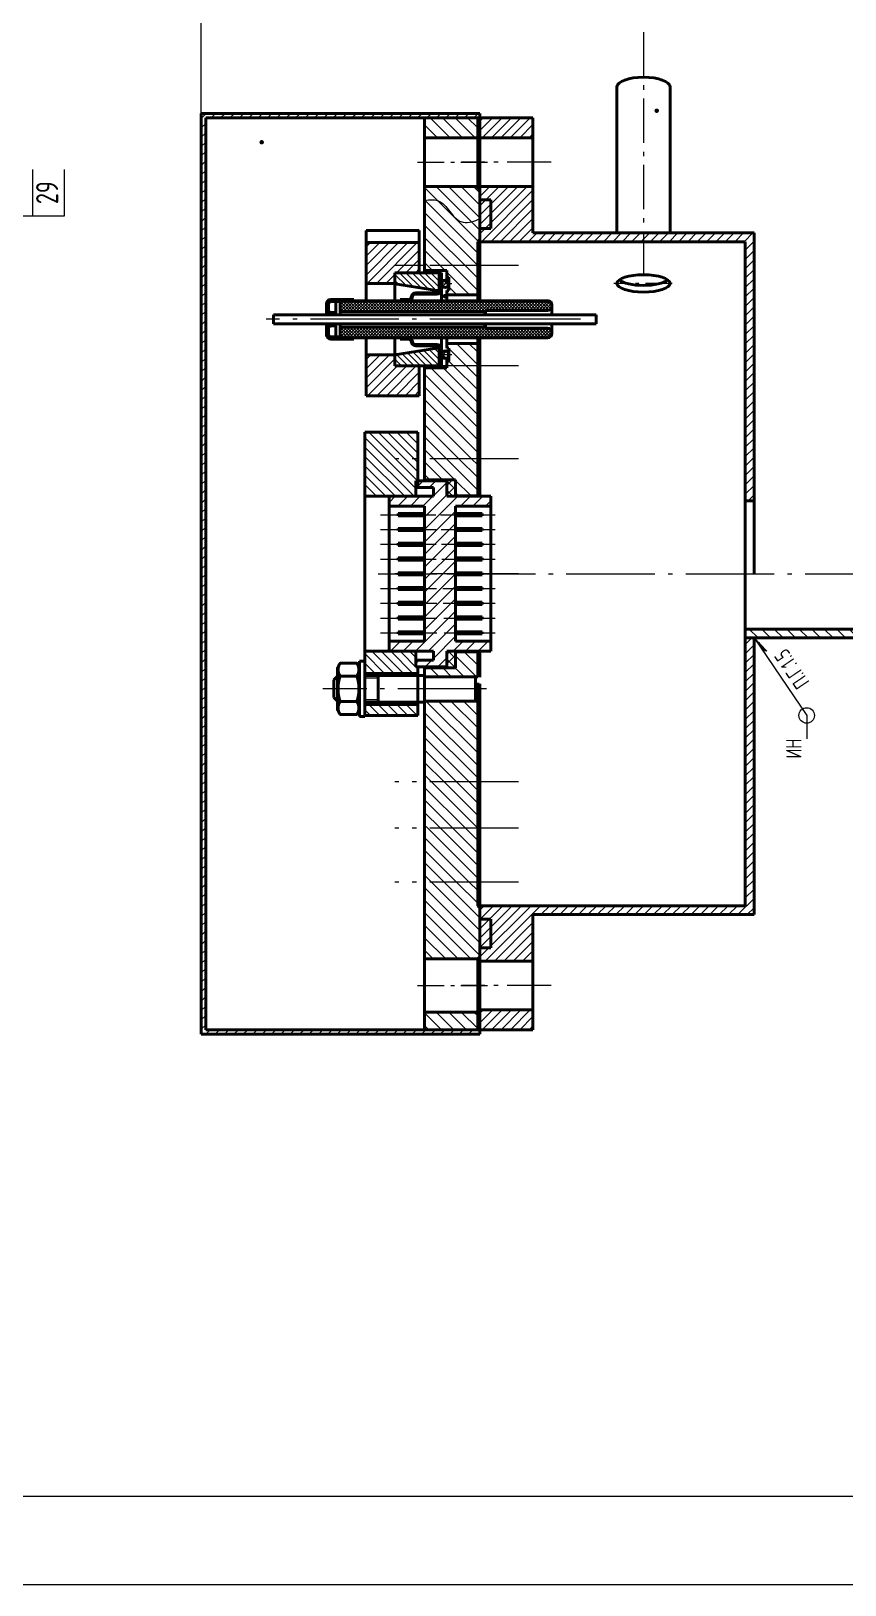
# Model space of a CAD drawing. Extents: x -414 to 4851, y -2165 to 1761.
# Drawn here: x 3003.7 to 3187.7, y -882.6 to -531.6 of the extents above; entities that cross this region are included whole.
import ezdxf
from ezdxf.enums import TextEntityAlignment as Align

# ---------------------------------------------------------------- set-up
doc = ezdxf.new("R2010")
doc.units = 0
for name, pattern in [('S-P10', [15, 10, -2, 1, -2]), ('S-P20', [27, 20, -3, 1, -3]), ('S-P6', [9.8, 6, -1.5, 0.8, -1.5])]:
    doc.linetypes.add(name, pattern=pattern)
for name, color, linetype, lineweight in [('1', 9, 'CONTINUOUS', 20), ('2', 2, 'CONTINUOUS', 50), ('DIM', 4, 'CONTINUOUS', 20), ('HATCH', 5, 'CONTINUOUS', 20), ('TR', 3, 'CONTINUOUS', 20)]:
    doc.layers.add(name, color=color, linetype=linetype, lineweight=lineweight)
doc.styles.add('SIMPLEX', font='simplex.shx', dxfattribs={"width": 0.7})
pattern_1 = [(225, (4048.055335191043, 753.6918475420533), (1.060660171779821, -1.060660171779821), [])]
pattern_2 = [(135, (4733.750936574022, -4388.470887653284), (-1.414213562373095, -1.414213562373095), [])]
pattern_3 = [(225, (3550.351233380264, -2484.729370508801), (0.3535533905932737, -0.3535533905932738), [])]
pattern_4 = [(225, (3549.927338548922, -2462.783750650397), (0.3535533905932737, -0.3535533905932738), [])]

# ---------------------------------------------------------------- blocks, each defined once
blk = doc.blocks.new('SVLEADR')
at = {"layer": 'DIM'}
for p, q in [((-1.170621796612664, -0.199758743653291), (-1, 0)), ((0, 0), (-1.170621796612664, -0.199758743653291)), ((-0.3755462257252447, -0.07510924514504325), (-1.064076371744335, -0.0750186422345962))]:
    blk.add_line(p, q, dxfattribs=at)

msp = doc.modelspace()

# ---------------------------------------------------------------- hatches: boundary and pattern name
at = {"layer": 'HATCH'}
h = msp.add_hatch(dxfattribs=at)
h.set_pattern_fill('U', color=256, scale=1.5, angle=225, style=0, pattern_type=0)
h.set_pattern_definition(pattern_1)
h.paths.add_polyline_path([(3042.174996440314, -758.164964671018), (3105.174996440313, -758.164964671018), (3105.174996440313, -757.164964671018), (3043.174996440313, -757.164964671018), (3043.174996440313, -551.164964671018), (3105.174996440314, -551.164964671018), (3105.174996440314, -550.164964671018), (3042.174996440314, -550.164964671018)])
h = msp.add_hatch(dxfattribs=at)
h.set_pattern_fill('U', color=256, scale=2, angle=135, style=0, pattern_type=0)
h.set_pattern_definition([(135, (0, 0), (-1.414213562373095, -1.414213562373095), [])])
h.paths.add_polyline_path([(3104.674996440313, -551.1649646710171), (3092.674996440313, -551.1649646710171), (3092.674996440313, -555.664964671018), (3104.674996440313, -555.664964671018)])
edge = h.paths.add_edge_path()
edge.add_line((3105.174996440313, -567.664964671019), (3104.674996440313, -567.164964671019))
edge.add_line((3104.674996440313, -567.164964671019), (3104.674996440313, -566.664964671018))
edge.add_line((3104.674996440313, -566.664964671018), (3092.674996440313, -566.664964671018))
edge.add_line((3092.674996440313, -566.664964671018), (3092.674996440313, -569.8573931311416))
edge.add_spline(control_points=[(3092.674996440313, -569.8573931311416), (3093.849929686423, -569.5385596128157), (3097.861123546375, -569.64278253108), (3099.371109268898, -575.8697708441334), (3104.032713610377, -574.5062407480954), (3105.174996440313, -573.960587689957)], knot_values=[2.760133413786952, 2.760133413786952, 2.760133413786952, 2.760133413786952, 6.068412379822083, 13.1523092499293, 16.44839237823974, 16.44839237823974, 16.44839237823974, 16.44839237823974], degree=3, periodic=0)
edge.add_line((3105.174996440313, -573.9605876899568), (3105.174996440313, -567.664964671019))
edge = h.paths.add_edge_path()
edge.add_line((3105.174996440313, -578.6649646710189), (3105.174996440313, -573.9605876899566))
edge.add_spline(control_points=[(3105.174996440313, -573.960587689957), (3104.032713610377, -574.5062407480954), (3099.371109268898, -575.8697708441334), (3097.861123546375, -569.64278253108), (3093.849929686423, -569.5385596128157), (3092.674996440313, -569.8573931311416)], knot_values=[2.760133413786953, 2.760133413786953, 2.760133413786953, 2.760133413786953, 6.05621654209739, 13.14011341220461, 16.44839237823974, 16.44839237823974, 16.44839237823974, 16.44839237823974], degree=3, periodic=0)
edge.add_line((3092.674996440313, -569.8573931311416), (3092.674996440313, -585.6649646710171))
edge.add_line((3092.674996440313, -585.6649646710171), (3097.674996440313, -585.664964671018))
edge.add_line((3097.674996440313, -585.664964671018), (3097.674996440313, -587.164964671018))
edge.add_line((3097.674996440313, -587.164964671018), (3098.174996440313, -587.164964671018))
edge.add_line((3098.174996440313, -587.164964671018), (3098.174996440313, -590.1649646710189))
edge.add_line((3098.174996440313, -590.1649646710189), (3097.674996440313, -590.164964671018))
edge.add_line((3097.674996440313, -590.164964671018), (3097.674996440313, -591.1649646710171))
edge.add_line((3097.674996440313, -591.1649646710171), (3104.674996440313, -591.164964671018))
edge.add_line((3104.674996440313, -591.164964671018), (3104.674996440313, -579.1649646710189))
edge.add_line((3104.674996440313, -579.1649646710189), (3105.174996440313, -578.6649646710189))
h = msp.add_hatch(dxfattribs=at)
h.set_pattern_fill('U', color=256, scale=1.5, angle=225, style=0, pattern_type=0)
h.set_pattern_definition(pattern_1)
h.paths.add_polyline_path([(3105.174996440314, -555.664964671018), (3117.174996440314, -555.664964671018), (3117.174996440314, -551.164964671018), (3105.174996440314, -551.164964671018)])
h = msp.add_hatch(dxfattribs=at)
h.set_pattern_fill('U', color=256, scale=1.5, angle=225, style=0, pattern_type=0)
h.set_pattern_definition(pattern_1)
h.paths.add_polyline_path([(3105.174996440314, -579.164964671018), (3142.174996440314, -579.164964671018), (3142.174996440314, -577.164964671018), (3117.174996440314, -577.164964671018), (3117.174996440314, -566.664964671018), (3105.174996440314, -566.664964671018)])
h = msp.add_hatch(dxfattribs=at)
h.set_pattern_fill('U', color=256, scale=1.5, angle=225, style=0, pattern_type=0)
h.set_pattern_definition(pattern_1)
h.paths.add_polyline_path([(3165.174996440313, -637.6649646710184), (3167.174996440313, -637.6649646710184), (3167.174996440313, -577.1649646710184), (3142.174996440314, -577.164964671018), (3142.174996440314, -579.164964671018), (3165.174996440313, -579.164964671018)])
h = msp.add_hatch(dxfattribs=at)
h.set_pattern_fill('U', color=256, scale=1.5, angle=225, style=0, pattern_type=0)
h.set_pattern_definition([(225, (4733.750936574022, -5228.470887653284), (1.060660171779821, -1.060660171779821), [])])
h.paths.add_polyline_path([(3085.974996440314, -607.1649646710179), (3085.974996440314, -604.7292133727301), (3079.474996440314, -604.7292133727301), (3079.474996440314, -613.9399646710185), (3091.474996440314, -613.9399646710176), (3091.474996440314, -607.164964671018)])
h.paths.add_polyline_path([(3079.474996440314, -588.6007159693058), (3085.974996440314, -588.6007159693058), (3085.974996440314, -586.164964671018), (3091.474996440314, -586.164964671018), (3091.474996440314, -579.3599646710186), (3079.474996440314, -579.3599646710186)])
h = msp.add_hatch(dxfattribs=at)
h.set_pattern_fill('U', color=256, scale=0.5, angle=225, style=0, pattern_type=0)
h.set_pattern_definition(pattern_3)
h.paths.add_polyline_path([(3087.174996440313, -592.164964671018), (3087.174996440313, -592.4649646710182), (3088.974996440314, -592.4649646710182, 0.4142135623730933), (3089.974996440314, -591.4649646710182, -0.4142135623730765), (3090.474996440314, -590.9649646710182), (3095.474996440313, -590.9649646710182, 0.4142135623731616), (3096.474996440314, -589.9649646710182), (3096.474996440314, -586.164964671018), (3095.974996440314, -586.164964671018), (3095.974996440314, -590.164964671018, -0.4142135623730951), (3095.474996440314, -590.664964671018), (3090.674996440313, -590.664964671018, 0.4142135623730285), (3089.674996440313, -591.664964671018, -0.4142135623728953), (3089.174996440313, -592.164964671018)])
h = msp.add_hatch(dxfattribs=at)
h.set_pattern_fill('U', color=256, angle=135, style=0, double=1, pattern_type=0)
h.set_pattern_definition([(135, (4733.750936574022, -5228.470887653284), (-0.7071067811865476, -0.7071067811865475), []), (225, (4733.750936574022, -5228.470887653284), (0.7071067811865475, -0.7071067811865476), [])])
h.paths.add_polyline_path([(3096.474996440313, -604.6649646710177, 1), (3098.174996440313, -604.6649646710177, 1)])
h.paths.add_polyline_path([(3096.474996440313, -588.6649646710177, 1), (3098.174996440313, -588.6649646710177, 1)])
h = msp.add_hatch(dxfattribs=at)
h.set_pattern_fill('U', color=256, scale=0.5, angle=225, style=0, pattern_type=0)
h.set_pattern_definition(pattern_3)
h.paths.add_polyline_path([(3070.974996440313, -593.164964671018, -0.4142135623731116), (3071.474996440313, -592.664964671018), (3073.614996440313, -592.664964671018), (3073.614996440313, -592.4649646710182), (3076.674996440313, -592.4649646710182), (3076.674996440313, -592.164964671018), (3071.474996440314, -592.164964671018, 0.4142135623730951), (3070.474996440314, -593.164964671018), (3070.474996440314, -594.664964671018, 0.4142135623730951), (3071.474996440314, -595.664964671018), (3072.574996440313, -595.664964671018), (3072.574996440313, -595.164964671018), (3071.474996440314, -595.164964671018, -0.4142135623730818), (3070.974996440314, -594.664964671018)])
h = msp.add_hatch(dxfattribs=at)
h.set_pattern_fill('U', color=256, scale=0.5, angle=135, style=0, double=1, pattern_type=0)
h.set_pattern_definition([(225, (3549.927338548922, 1269.453821308361), (-0.3535533905932738, 0.3535533905932737), []), (135, (3549.927338548922, 1269.453821308361), (0.3535533905932737, 0.3535533905932738), [])])
h.paths.add_polyline_path([(3073.614996440313, -594.914964671018), (3073.614996440313, -592.4649646710182), (3120.474996440314, -592.4649646710182, -0.4142135623730951), (3121.474996440314, -593.4649646710182), (3121.474996440314, -593.664964671018, -0.4142135623730951), (3120.474996440314, -594.664964671018), (3106.474996440314, -594.664964671018), (3106.330658873016, -594.914964671018)])
h = msp.add_hatch(dxfattribs=at)
h.set_pattern_fill('U', color=256, scale=0.5, angle=225, style=0, pattern_type=0)
h.set_pattern_definition(pattern_4)
h.paths.add_polyline_path([(3070.974996440314, -598.664964671018, -0.4142135623728154), (3071.474996440314, -598.164964671018), (3072.574996440313, -598.164964671018), (3072.574996440313, -597.664964671018), (3071.474996440314, -597.664964671018, 0.4142135623730951), (3070.474996440314, -598.664964671018), (3070.474996440314, -600.164964671018, 0.4142135623730951), (3071.474996440314, -601.164964671018), (3076.674996440313, -601.164964671018), (3076.674996440313, -600.8649646710178), (3073.614996440313, -600.8649646710178), (3073.614996440313, -600.664964671018), (3071.474996440313, -600.664964671018, -0.4142135623731117), (3070.974996440313, -600.164964671018)])
h = msp.add_hatch(dxfattribs=at)
h.set_pattern_fill('U', color=256, scale=0.5, angle=135, style=0, double=1, pattern_type=0)
h.set_pattern_definition([(135, (3549.927338548922, -2462.783750650397), (-0.3535533905932738, -0.3535533905932737), []), (225, (3549.927338548922, -2462.783750650397), (0.3535533905932737, -0.3535533905932738), [])])
h.paths.add_polyline_path([(3073.614996440313, -598.414964671018), (3073.614996440313, -600.8649646710178), (3120.474996440314, -600.8649646710178, 0.4142135623730951), (3121.474996440314, -599.8649646710178), (3121.474996440314, -599.664964671018, 0.4142135623730951), (3120.474996440314, -598.664964671018), (3106.474996440314, -598.664964671018), (3106.330658873016, -598.414964671018)])
h = msp.add_hatch(dxfattribs=at)
h.set_pattern_fill('U', color=256, scale=0.5, angle=225, style=0, pattern_type=0)
h.set_pattern_definition(pattern_4)
h.paths.add_polyline_path([(3087.174996440313, -600.8649646710178), (3087.174996440313, -601.164964671018), (3089.174996440313, -601.164964671018, -0.414213562372862), (3089.674996440313, -601.664964671018, 0.4142135623730285), (3090.674996440313, -602.664964671018), (3095.474996440314, -602.664964671018, -0.4142135623730951), (3095.974996440314, -603.164964671018), (3095.974996440314, -607.164964671018), (3096.474996440314, -607.164964671018), (3096.474996440314, -603.3649646710178, 0.4142135623730951), (3095.474996440314, -602.3649646710178), (3090.474996440314, -602.3649646710178, -0.4142135623729101), (3089.974996440314, -601.8649646710178, 0.4142135623731598), (3088.974996440314, -600.8649646710178)])
h = msp.add_hatch(dxfattribs=at)
h.set_pattern_fill('U', color=256, scale=2, angle=135, style=0, pattern_type=0)
h.set_pattern_definition(pattern_2)
h.paths.add_polyline_path([(3097.674996440313, -602.1649646710171), (3097.674996440313, -603.164964671018), (3098.174996440313, -603.164964671018), (3098.174996440313, -606.1649646710189), (3097.674996440313, -606.164964671018), (3097.674996440313, -607.155964671017), (3104.674996440313, -607.155964671017), (3104.674996440313, -602.164964671018)])
h = msp.add_hatch(dxfattribs=at)
h.set_pattern_fill('U', color=256, scale=2, angle=135, style=0, pattern_type=0)
h.set_pattern_definition(pattern_2)
h.paths.add_polyline_path([(3097.674996440313, -607.155964671017), (3097.674996440313, -607.6649646710189), (3092.674996440313, -607.6649646710171), (3092.674996440313, -628.164964671018), (3104.674996440313, -628.1649646710189), (3104.674996440313, -607.155964671017)])
h = msp.add_hatch(dxfattribs=at)
h.set_pattern_fill('U', color=256, scale=1.5, angle=135, style=0, pattern_type=0)
h.set_pattern_definition([(135, (4432.169186491352, -5436.280917230768), (-1.060660171779821, -1.060660171779821), [])])
h.paths.add_polyline_path([(3079.174996440313, -683.6649646710189), (3079.174996440313, -686.1649646710189), (3091.174996440313, -686.164964671018), (3091.174996440313, -683.664964671018)])
h.paths.add_polyline_path([(3079.174996440313, -671.664964671018), (3079.174996440313, -676.6649646710189), (3091.174996440313, -676.664964671018), (3091.174996440313, -675.164964671018), (3090.674996440313, -675.164964671018), (3090.674996440313, -671.664964671018)])
h.paths.add_polyline_path([(3079.174996440313, -636.664964671018), (3090.674996440313, -636.664964671018), (3090.674996440313, -633.164964671018), (3091.174996440313, -633.164964671018), (3091.174996440313, -622.164964671018), (3079.174996440313, -622.164964671018)])
h = msp.add_hatch(dxfattribs=at)
h.set_pattern_fill('U', color=256, scale=2, angle=135, style=0, pattern_type=0)
h.set_pattern_definition(pattern_2)
h.paths.add_polyline_path([(3092.674996440313, -628.164964671018), (3092.674996440313, -632.9149646710189), (3099.674996440313, -632.9149646710189), (3099.674996440313, -636.5649646710185), (3104.674996440313, -636.5649646710185), (3104.674996440313, -628.164964671018)])
h = msp.add_hatch(dxfattribs=at)
h.set_pattern_fill('U', color=256, scale=2, angle=225, style=0, pattern_type=0)
h.set_pattern_definition([(225, (4733.750936574022, -5228.470887653284), (1.414213562373095, -1.414213562373095), [])])
h.paths.add_polyline_path([(3092.674996440313, -654.164964671018), (3092.674996440313, -669.414964671018), (3084.674996440313, -669.414964671018), (3084.674996440313, -671.664964671018), (3094.674996440313, -671.664964671018), (3094.674996440313, -673.664964671018), (3090.674996440313, -673.664964671018), (3090.674996440313, -675.164964671018), (3097.674996440313, -675.164964671018), (3097.674996440313, -671.664964671018), (3107.674996440313, -671.664964671018), (3107.674996440313, -669.414964671018), (3099.674996440313, -669.414964671018), (3099.674996440313, -654.164964671018)])
h.paths.add_polyline_path([(3090.674996440313, -633.164964671018), (3090.674996440313, -634.664964671018), (3094.674996440313, -634.664964671018), (3094.674996440313, -636.664964671018), (3084.674996440313, -636.664964671018), (3084.674996440313, -638.914964671018), (3092.674996440313, -638.914964671018), (3092.674996440313, -654.164964671018), (3099.674996440313, -654.164964671018), (3099.674996440313, -638.914964671018), (3107.674996440313, -638.914964671018), (3107.674996440313, -636.664964671018), (3097.674996440313, -636.664964671018), (3097.674996440313, -633.164964671018)])
h = msp.add_hatch(dxfattribs=at)
h.set_pattern_fill('U', color=256, scale=1.5, angle=135, style=0, double=1, pattern_type=0)
h.set_pattern_definition([(135, (4733.750936574022, -5228.470887653284), (-1.060660171779821, -1.060660171779821), []), (225, (4733.750936574022, -5228.470887653284), (1.060660171779821, -1.060660171779821), [])])
h.paths.add_polyline_path([(3099.674996440313, -671.664964671018), (3097.674996440313, -671.664964671018), (3097.674996440313, -675.4149646710181), (3099.674996440313, -675.414964671018)])
h.paths.add_polyline_path([(3099.674996440313, -632.9149646710188), (3097.674996440313, -632.9149646710188), (3097.674996440313, -636.664964671018), (3099.674996440313, -636.664964671018)])
h = msp.add_hatch(dxfattribs=at)
h.set_pattern_fill('U', color=256, scale=2, angle=315, style=0, pattern_type=0)
h.set_pattern_definition([(315, (4048.055335191043, 753.6918475420533), (1.414213562373095, 1.414213562373095), [])])
h.paths.add_polyline_path([(3214.360698072692, -666.664964671018), (3165.174996440313, -666.664964671018), (3165.174996440314, -668.664964671018), (3215.860698072692, -668.664964671018), (3215.860698072692, -666.6649646710184), (3240.981661499806, -666.664964671018), (3240.981661499806, -668.6950916899405), (3238.481661499806, -669.3649646710182), (3238.481661499806, -670.9649646710182), (3241.981661499806, -671.9027868445269), (3241.981661499806, -665.164964671018), (3214.360698072692, -665.164964671018)])
h = msp.add_hatch(dxfattribs=at)
h.set_pattern_fill('U', color=256, scale=1.5, angle=225, style=0, pattern_type=0)
h.set_pattern_definition(pattern_1)
h.paths.add_polyline_path([(3105.174996440314, -741.664964671018), (3117.174996440314, -741.6649646710184), (3117.174996440313, -731.164964671018), (3167.174996440314, -731.164964671018), (3167.174996440313, -670.664964671018), (3167.174996440313, -668.664964671018), (3165.174996440313, -668.664964671018), (3165.174996440313, -729.164964671018), (3105.174996440313, -729.164964671018)])
h = msp.add_hatch(dxfattribs=at)
h.set_pattern_fill('U', color=256, scale=2, angle=135, style=0, pattern_type=0)
h.set_pattern_definition(pattern_2)
h.paths.add_polyline_path([(3099.674996440313, -675.414964671018), (3092.674996440313, -675.414964671018), (3092.674996440313, -677.414964671018), (3104.674996440313, -677.4149646710171), (3104.674996440313, -671.7649646710174), (3099.674996440313, -671.7649646710183)])
h = msp.add_hatch(dxfattribs=at)
h.set_pattern_fill('U', color=256, scale=2, angle=135, style=0, pattern_type=0)
h.set_pattern_definition(pattern_2)
h.paths.add_polyline_path([(3104.674996440313, -682.9149646710171), (3092.674996440313, -682.914964671018), (3092.674996440313, -701.1739646710179), (3104.674996440313, -701.173964671018)])
h = msp.add_hatch(dxfattribs=at)
h.set_pattern_fill('U', color=256, scale=2, angle=135, style=0, pattern_type=0)
h.set_pattern_definition(pattern_2)
h.paths.add_polyline_path([(3092.674996440313, -701.1739646710179), (3092.674996440313, -711.664964671018), (3104.674996440313, -711.664964671018), (3104.674996440313, -701.1739646710179)])
h = msp.add_hatch(dxfattribs=at)
h.set_pattern_fill('U', color=256, scale=2, angle=135, style=0, pattern_type=0)
h.set_pattern_definition(pattern_2)
h.paths.add_polyline_path([(3104.674996440313, -711.664964671018), (3092.674996440313, -711.664964671018), (3092.674996440313, -723.825964671018), (3104.674996440313, -723.825964671018)])
h = msp.add_hatch(dxfattribs=at)
h.set_pattern_fill('U', color=256, scale=2, angle=135, style=0, pattern_type=0)
h.set_pattern_definition(pattern_2)
h.paths.add_polyline_path([(3092.674996440313, -741.164964671018), (3104.674996440313, -741.1649646710171), (3105.174996440313, -740.6649646710168), (3105.174996440313, -729.664964671017), (3104.674996440313, -729.1649646710168), (3104.674996440313, -723.825964671018), (3092.674996440313, -723.825964671018)])
h = msp.add_hatch(dxfattribs=at)
h.set_pattern_fill('U', color=256, scale=2, angle=135, style=0, pattern_type=0)
h.set_pattern_definition(pattern_2)
h.paths.add_polyline_path([(3092.674996440313, -753.164964671018), (3092.674996440313, -757.1649646710171), (3104.674996440313, -757.1649646710171), (3104.674996440313, -753.1649646710171)])
h = msp.add_hatch(dxfattribs=at)
h.set_pattern_fill('U', color=256, scale=1.5, angle=225, style=0, pattern_type=0)
h.set_pattern_definition(pattern_1)
h.paths.add_polyline_path([(3105.174996440313, -757.164964671018), (3117.174996440314, -757.164964671018), (3117.174996440314, -752.664964671018), (3105.174996440313, -752.664964671018)])

# ---------------------------------------------------------------- linework, layer by layer
at = {"layer": '1', "linetype": 'S-P10'}
for p, q in [((3142.174996440314, -531.8072313403682), (3142.174996440314, -587.3043749690682)), ((3121.314406738364, -561.164964671018), (3101.035586142264, -561.164964671018)), ((3121.314406738364, -747.164964671018), (3101.035586142264, -747.164964671018)), ((3121.314406738363, -747.164964671018), (3101.035586142264, -747.164964671018))]:
    msp.add_line(p, q, dxfattribs=at)
at = {"layer": '1', "linetype": 'S-P6'}
for p, q in [((3091.103815400019, -561.1649646710171), (3107.103815400019, -561.1649646710171)), ((3148.64083596632, -588.564964671019), (3135.50197669198, -588.564964671019)), ((3091.103815400019, -747.164964671018), (3107.103815400019, -747.164964671018))]:
    msp.add_line(p, q, dxfattribs=at)
at = {"layer": '1', "linetype": 'S-P20'}
for p, q in [((3092.781365637562, -584.5039646710179), (3085.979755805409, -584.5039646710179)), ((3113.874627210434, -584.5039646710179), (3093.303588055699, -584.5039646710179)), ((3096.91911545411, -588.664964671018), (3096.103663823717, -588.664964671018)), ((3098.865020995924, -588.664964671018), (3097.180043466491, -588.664964671018)), ((3113.874627210434, -596.664964671018), (3056.821744824348, -596.664964671018)), ((3127.945316490228, -596.664964671018), (3094.660263301063, -596.664964671018)), ((3113.874627210434, -607.155964671018), (3085.979755805409, -607.155964671018)), ((3098.865020995924, -604.664964671018), (3096.617311890308, -604.664964671018)), ((3113.874627210434, -628.164964671018), (3085.979755805409, -628.164964671018)), ((3082.728006752848, -640.8316326710178), (3095.236730639448, -640.8316326710178)), ((3096.289769039425, -640.8316326710178), (3108.648415952496, -640.8316326710178)), ((3082.728006752848, -644.1649656710183), (3095.26595230211, -644.1649656710183)), ((3096.392547633621, -644.1649656710183), (3108.648415952496, -644.1649656710183)), ((3082.728006752848, -647.4982986710188), (3095.295173964772, -647.4982986710188)), ((3096.495326227817, -647.4982986710179), (3108.648415952496, -647.4982986710188)), ((3082.728006752848, -650.8316316710184), (3095.324395627434, -650.8316316710184)), ((3096.598104822013, -650.8316316710184), (3108.648415952496, -650.8316316710184)), ((3082.17524639782, -654.164964671018), (3095.428513596331, -654.164964671018)), ((3113.874627210434, -654.164964671018), (3085.979755805409, -654.164964671018)), ((3097.716459440547, -654.164964671018), (3496.930966371674, -654.1649646710184)), ((3082.728006752848, -657.4982976710176), (3095.382838952758, -657.4982976710176)), ((3096.803662010405, -657.4982976710176), (3108.648415952496, -657.4982976710176)), ((3082.728006752848, -660.8316306710171), (3095.41206061542, -660.8316306710171)), ((3096.9064406046, -660.8316306710171), (3108.648415952496, -660.8316306710171)), ((3082.728006752848, -664.1649636710176), (3095.441282278081, -664.1649636710176)), ((3097.009219198796, -664.1649636710176), (3108.648415952496, -664.1649636710176)), ((3082.728006752848, -667.4982966710181), (3095.470503940744, -667.4982966710181)), ((3097.111997792992, -667.4982966710181), (3108.648415952496, -667.4982966710181)), ((3106.638912353624, -680.164964671018), (3069.679082721274, -680.164964671018)), ((3113.874627210434, -701.173964671018), (3085.979755805409, -701.173964671018)), ((3113.874627210434, -711.664964671018), (3085.979755805409, -711.664964671018)), ((3113.874627210434, -723.825964671018), (3085.979755805409, -723.825964671018))]:
    msp.add_line(p, q, dxfattribs=at)
at = {"layer": '1'}
for p, q in [((3072.634151353748, -677.6727892512777), (3072.974996440314, -677.6727892512777)), ((3079.174996440313, -677.6727892512777), (3082.175081993171, -677.6727892512777)), ((3072.634151353747, -682.5908027594064), (3072.974996440314, -682.5908027594064)), ((3079.174996440313, -682.5908027594064), (3082.175081993171, -682.5908027594064))]:
    msp.add_line(p, q, dxfattribs=at)
msp.add_open_spline([(3092.674996440313, -569.8573931311416), (3093.849929686423, -569.5385596128157), (3097.861123546375, -569.64278253108), (3099.371109268898, -575.8697708441334), (3104.032713610377, -574.5062407480954), (3105.174996440313, -573.960587689957)], degree=3, knots=[2.760133413786952, 2.760133413786952, 2.760133413786952, 2.760133413786952, 6.068412379822083, 13.1523092499293, 16.44839237823974, 16.44839237823974, 16.44839237823974, 16.44839237823974], dxfattribs=at)
at = {"layer": '2'}
for p, q in [((3136.174996440314, -544.164964671018), (3136.174996440314, -577.164964671018)), ((3148.174996440314, -544.1649646710184), (3148.174996440314, -577.1649646710184)), ((3042.174996440313, -758.164964671018), (3042.174996440314, -550.164964671018)), ((3042.174996440314, -550.164964671018), (3105.174996440314, -550.164964671018)), ((3105.174996440314, -550.164964671018), (3105.174996440313, -567.6649646710193)), ((3043.174996440313, -757.164964671018), (3043.174996440313, -551.164964671018)), ((3043.174996440313, -551.164964671018), (3105.174996440314, -551.164964671018)), ((3104.674996440313, -551.1649646710171), (3092.674996440313, -551.1649646710171)), ((3092.674996440313, -586.164964671018), (3092.674996440313, -551.164964671018)), ((3104.674996440313, -567.1649646710189), (3104.674996440313, -551.1649646710171)), ((3105.174996440314, -551.164964671018), (3117.174996440314, -551.164964671018)), ((3117.174996440314, -551.164964671018), (3117.174996440313, -577.1649646710184)), ((3092.674996440313, -555.664964671018), (3104.674996440313, -555.664964671018)), ((3105.174996440314, -555.664964671018), (3117.174996440314, -555.664964671018)), ((3092.674996440313, -566.664964671018), (3104.674996440313, -566.664964671018)), ((3105.174996440313, -567.6649646710189), (3104.674996440313, -567.1649646710189)), ((3105.174996440313, -566.664964671018), (3117.174996440313, -566.664964671018)), ((3105.174996440313, -592.4649646710182), (3105.174996440313, -567.6649646710189)), ((3105.174996440313, -569.6649646710184), (3107.674996440313, -569.6649646710184)), ((3107.674996440313, -569.6649646710184), (3107.674996440313, -576.1649646710184)), ((3079.474996440314, -576.6479646710181), (3091.474996440314, -576.6479646710181)), ((3079.474996440314, -576.6479646710181), (3079.474996440314, -592.4649646710182)), ((3091.474996440314, -576.6479646710181), (3091.474996440314, -586.164964671018)), ((3105.174996440313, -578.6649646710189), (3104.674996440313, -579.1649646710189)), ((3104.674996440313, -592.4649646710172), (3104.674996440313, -579.164964671018)), ((3105.174996440313, -576.1649646710184), (3107.674996440313, -576.1649646710184)), ((3165.174996440313, -579.164964671018), (3105.174996440313, -579.164964671018)), ((3167.174996440314, -577.1649646710184), (3117.174996440313, -577.164964671018)), ((3165.174996440313, -729.164964671018), (3165.174996440313, -579.164964671018)), ((3167.174996440313, -654.1649646710184), (3167.174996440313, -577.164964671018)), ((3079.474996440314, -579.3599646710186), (3091.474996440314, -579.3599646710186)), ((3085.974996440314, -586.164964671018), (3091.474996440314, -586.164964671018)), ((3085.974996440314, -592.4649646710182), (3085.974996440314, -586.164964671018)), ((3095.974996440314, -586.164964671018), (3085.974996440314, -586.164964671018)), ((3097.674996440313, -585.664964671018), (3092.674996440313, -585.6649646710171)), ((3095.974996440314, -586.164964671018), (3096.474996440314, -586.164964671018)), ((3095.974996440314, -586.164964671018), (3095.974996440314, -590.164964671018)), ((3096.474996440314, -592.4649646710182), (3096.474996440314, -586.164964671018)), ((3096.474996440314, -586.164964671018), (3096.474996440314, -592.4649646710182)), ((3097.674996440313, -587.8903680017761), (3097.674996440313, -585.664964671018)), ((3079.474996440314, -588.6007159693058), (3085.974996440314, -588.6007159693058)), ((3085.974996440314, -588.664964671018), (3095.474996440313, -590.164964671018)), ((3098.174996440313, -587.164964671018), (3097.674996440313, -587.164964671018)), ((3098.174996440313, -590.1649646710189), (3098.174996440313, -587.164964671018)), ((3070.474996440314, -595.664964671018), (3070.474996440314, -593.164964671018)), ((3070.974996440314, -594.664964671018), (3070.974996440313, -593.164964671018)), ((3071.474996440314, -592.164964671018), (3076.674996440313, -592.164964671018)), ((3071.474996440313, -592.664964671018), (3073.614996440313, -592.664964671018)), ((3072.574996440313, -595.664964671018), (3072.574996440313, -592.664964671018)), ((3073.614996440313, -592.4649646710182), (3120.474996440314, -592.4649646710182)), ((3073.614996440313, -595.664964671018), (3073.614996440313, -592.4649646710182)), ((3076.674996440313, -592.4649646710182), (3076.674996440313, -592.164964671018)), ((3087.174996440313, -592.4649646710182), (3087.174996440313, -592.164964671018)), ((3087.174996440313, -592.164964671018), (3089.174996440313, -592.164964671018)), ((3090.474996440314, -590.9649646710182), (3095.474996440313, -590.9649646710182)), ((3090.674996440313, -590.664964671018), (3095.474996440314, -590.664964671018)), ((3095.974996440314, -590.164964671018), (3095.474996440314, -590.164964671018)), ((3095.474996440313, -590.664964671018), (3095.474996440313, -590.164964671018)), ((3097.674996440313, -592.4649646710182), (3097.674996440313, -590.164964671018)), ((3098.174996440313, -590.1649646710189), (3097.674996440313, -590.164964671018)), ((3104.674996440313, -591.164964671018), (3097.674996440313, -591.1649646710171)), ((3058.474996440314, -595.664964671018), (3131.474996440314, -595.664964671018)), ((3058.474996440314, -595.664964671018), (3058.474996440314, -597.664964671018)), ((3071.474996440314, -595.164964671018), (3072.574996440313, -595.164964671018)), ((3073.614996440313, -594.914964671018), (3106.330658873016, -594.914964671018)), ((3106.330658873016, -594.914964671018), (3106.474996440314, -594.664964671018)), ((3106.330658873016, -595.664964671018), (3106.330658873016, -594.914964671018)), ((3106.474996440314, -594.664964671018), (3120.474996440314, -594.664964671018)), ((3106.474996440314, -594.664964671018), (3106.474996440314, -595.664964671018)), ((3121.474996440314, -593.4649646710182), (3121.474996440314, -595.664964671018)), ((3131.474996440314, -595.664964671018), (3131.474996440314, -597.664964671018)), ((3058.474996440314, -597.664964671018), (3131.474996440314, -597.664964671018)), ((3070.474996440314, -597.664964671018), (3070.474996440314, -600.164964671018)), ((3070.974996440314, -598.664964671018), (3070.974996440313, -600.164964671018)), ((3071.474996440314, -598.164964671018), (3072.574996440313, -598.164964671018)), ((3072.574996440313, -597.664964671018), (3072.574996440313, -600.664964671018)), ((3073.614996440313, -597.664964671018), (3073.614996440313, -600.8649646710178)), ((3073.614996440313, -598.414964671018), (3106.330658873016, -598.414964671018)), ((3106.330658873016, -597.664964671018), (3106.330658873016, -598.414964671018)), ((3106.330658873016, -598.414964671018), (3106.474996440314, -598.664964671018)), ((3106.474996440314, -598.664964671018), (3106.474996440314, -597.664964671018)), ((3106.474996440314, -598.664964671018), (3120.474996440314, -598.664964671018)), ((3121.474996440314, -599.8649646710178), (3121.474996440314, -597.664964671018)), ((3071.474996440313, -600.664964671018), (3073.614996440313, -600.664964671018)), ((3071.474996440314, -601.164964671018), (3076.674996440313, -601.164964671018)), ((3073.614996440313, -600.8649646710178), (3120.474996440314, -600.8649646710178)), ((3076.674996440313, -600.8649646710178), (3076.674996440313, -601.164964671018)), ((3079.474996440314, -600.8649646710178), (3079.474996440314, -613.9399646710185)), ((3085.974996440314, -600.8649646710178), (3085.974996440314, -607.164964671018)), ((3085.974996440314, -604.664964671018), (3095.474996440314, -603.164964671018)), ((3087.174996440313, -600.8649646710178), (3087.174996440313, -601.164964671018)), ((3087.174996440313, -601.164964671018), (3089.174996440313, -601.164964671018)), ((3090.474996440314, -602.3649646710178), (3095.474996440313, -602.3649646710178)), ((3090.674996440313, -602.664964671018), (3095.474996440314, -602.664964671018)), ((3095.474996440314, -602.664964671018), (3095.474996440314, -603.164964671018)), ((3095.974996440314, -603.164964671018), (3095.474996440314, -603.164964671018)), ((3095.974996440314, -607.164964671018), (3095.974996440314, -603.164964671018)), ((3096.474996440314, -607.164964671018), (3096.474996440314, -600.8649646710178)), ((3096.474996440314, -607.164964671018), (3096.474996440314, -600.8649646710178)), ((3097.674996440313, -603.164964671018), (3097.674996440313, -600.8649646710178)), ((3104.674996440313, -602.164964671018), (3097.674996440313, -602.1649646710171)), ((3098.174996440313, -603.164964671018), (3097.674996440313, -603.164964671018)), ((3098.174996440313, -606.1649646710189), (3098.174996440313, -603.164964671018)), ((3104.674996440313, -636.664964671018), (3104.674996440313, -600.8649646710169)), ((3105.174996440313, -636.664964671018), (3105.174996440313, -600.8649646710169)), ((3079.474996440314, -604.7292133727301), (3085.974996440314, -604.7292133727301)), ((3085.974996440314, -607.164964671018), (3091.474996440314, -607.164964671018)), ((3085.974996440314, -607.164964671018), (3095.974996440314, -607.164964671018)), ((3091.474996440314, -607.155964671018), (3091.474996440314, -613.9399646710176)), ((3092.674996440313, -633.164964671018), (3092.674996440313, -607.155964671018)), ((3095.974996440314, -607.164964671018), (3096.474996440314, -607.164964671018)), ((3097.674996440313, -607.664964671018), (3097.674996440313, -605.4395613402598)), ((3098.174996440313, -606.1649646710189), (3097.674996440313, -606.164964671018)), ((3097.674996440313, -607.664964671018), (3092.674996440313, -607.6649646710171)), ((3079.474996440314, -613.9399646710185), (3091.474996440314, -613.9399646710176)), ((3079.174996440313, -622.1649646710189), (3079.174996440313, -673.914964671018)), ((3079.174996440313, -622.164964671018), (3091.174996440313, -622.164964671018)), ((3079.174996440313, -622.164964671018), (3091.174996440313, -622.164964671018)), ((3091.174996440313, -622.1649646710189), (3091.174996440313, -634.664964671018)), ((3090.674996440313, -633.164964671018), (3091.174996440313, -633.164964671018)), ((3090.674996440313, -636.664964671018), (3090.674996440313, -633.164964671018)), ((3090.674996440313, -636.664964671018), (3090.674996440313, -633.164964671018)), ((3097.674996440313, -633.164964671018), (3090.674996440313, -633.164964671018)), ((3094.674996440313, -634.664964671018), (3090.674996440313, -634.664964671018)), ((3099.674996440313, -632.9149646710189), (3092.674996440313, -632.9149646710189)), ((3094.674996440313, -636.664964671018), (3094.674996440313, -634.664964671018)), ((3097.674996440313, -636.664964671018), (3097.674996440313, -632.9149646710189)), ((3099.674996440313, -636.664964671018), (3099.674996440313, -632.9149646710189)), ((3079.174996440313, -636.664964671018), (3094.674996440313, -636.664964671018)), ((3084.674996440313, -654.164964671018), (3084.674996440313, -636.664964671018)), ((3107.674996440313, -636.664964671018), (3097.674996440313, -636.664964671018)), ((3104.674996440313, -636.5649646710185), (3099.674996440313, -636.5649646710185)), ((3107.674996440313, -654.164964671018), (3107.674996440313, -636.664964671018)), ((3167.174996440313, -637.6649646710184), (3165.174996440313, -637.6649646710184)), ((3092.674996440313, -638.914964671018), (3084.674996440313, -638.914964671018)), ((3092.674996440313, -640.5816326710178), (3086.674996440313, -640.5816326710178)), ((3086.674996440313, -641.0816326710178), (3086.674996440313, -640.5816326710178)), ((3092.674996440313, -641.0816326710178), (3086.674996440313, -641.0816326710178)), ((3092.674996440313, -654.164964671018), (3092.674996440313, -638.914964671018)), ((3099.674996440313, -669.414964671018), (3099.674996440313, -638.914964671018)), ((3099.674996440313, -654.164964671018), (3099.674996440313, -638.914964671018)), ((3107.674996440313, -638.914964671018), (3099.674996440313, -638.914964671018)), ((3105.674996440313, -640.5816326710178), (3099.674996440313, -640.5816326710178)), ((3105.674996440313, -641.0816326710178), (3099.674996440313, -641.0816326710178)), ((3105.674996440313, -641.0816326710178), (3105.674996440313, -640.5816326710178)), ((3086.674996440313, -644.4149656710183), (3086.674996440313, -643.9149656710183)), ((3092.674996440313, -643.9149656710183), (3086.674996440313, -643.9149656710183)), ((3092.674996440313, -644.4149656710183), (3086.674996440313, -644.4149656710183)), ((3105.674996440313, -643.9149656710183), (3099.674996440313, -643.9149656710183)), ((3105.674996440313, -644.4149656710183), (3099.674996440313, -644.4149656710183)), ((3105.674996440313, -644.4149656710183), (3105.674996440313, -643.9149656710183)), ((3092.674996440313, -647.2482986710188), (3086.674996440313, -647.2482986710188)), ((3086.674996440313, -647.7482986710188), (3086.674996440313, -647.2482986710188)), ((3092.674996440313, -647.7482986710188), (3086.674996440313, -647.7482986710188)), ((3105.674996440313, -647.2482986710188), (3099.674996440313, -647.2482986710188)), ((3105.674996440313, -647.7482986710188), (3099.674996440313, -647.7482986710188)), ((3105.674996440313, -647.7482986710188), (3105.674996440313, -647.2482986710188)), ((3092.674996440313, -650.5816316710184), (3086.674996440313, -650.5816316710184)), ((3086.674996440313, -651.0816316710184), (3086.674996440313, -650.5816316710184)), ((3092.674996440313, -651.0816316710184), (3086.674996440313, -651.0816316710184)), ((3105.674996440313, -650.5816316710184), (3099.674996440313, -650.5816316710184)), ((3105.674996440313, -651.0816316710184), (3099.674996440313, -651.0816316710184)), ((3105.674996440313, -651.0816316710184), (3105.674996440313, -650.5816316710184)), ((3084.674996440313, -654.164964671018), (3084.674996440313, -671.664964671018)), ((3086.674996440313, -654.164964671018), (3086.674996440313, -653.914964671018)), ((3092.674996440313, -653.914964671018), (3086.674996440313, -653.914964671018)), ((3086.674996440313, -654.164964671018), (3086.674996440313, -654.414964671018)), ((3092.674996440313, -654.414964671018), (3086.674996440313, -654.414964671018)), ((3092.674996440313, -654.164964671018), (3092.674996440313, -669.414964671018)), ((3105.674996440313, -653.914964671018), (3099.674996440313, -653.914964671018)), ((3099.674996440313, -654.164964671018), (3099.674996440313, -669.414964671018)), ((3105.674996440313, -654.414964671018), (3099.674996440313, -654.414964671018)), ((3105.674996440313, -654.164964671018), (3105.674996440313, -653.914964671018)), ((3105.674996440313, -654.164964671018), (3105.674996440313, -654.414964671018)), ((3107.674996440313, -654.164964671018), (3107.674996440313, -671.664964671018)), ((3165.174996440313, -654.164964671018), (3165.174996440313, -668.664964671018)), ((3086.674996440313, -657.2482976710176), (3086.674996440313, -657.7482976710176)), ((3092.674996440313, -657.2482976710176), (3086.674996440313, -657.2482976710176)), ((3092.674996440313, -657.7482976710176), (3086.674996440313, -657.7482976710176)), ((3105.674996440313, -657.2482976710176), (3099.674996440313, -657.2482976710176)), ((3105.674996440313, -657.7482976710176), (3099.674996440313, -657.7482976710176)), ((3105.674996440313, -657.2482976710176), (3105.674996440313, -657.7482976710176)), ((3086.674996440313, -660.5816306710171), (3086.674996440313, -661.0816306710171)), ((3092.674996440313, -660.5816306710171), (3086.674996440313, -660.5816306710171)), ((3092.674996440313, -661.0816306710171), (3086.674996440313, -661.0816306710171)), ((3105.674996440313, -660.5816306710171), (3099.674996440313, -660.5816306710171)), ((3105.674996440313, -661.0816306710171), (3099.674996440313, -661.0816306710171)), ((3105.674996440313, -660.5816306710171), (3105.674996440313, -661.0816306710171)), ((3086.674996440313, -663.9149636710176), (3086.674996440313, -664.4149636710176)), ((3092.674996440313, -663.9149636710176), (3086.674996440313, -663.9149636710176)), ((3092.674996440313, -664.4149636710176), (3086.674996440313, -664.4149636710176)), ((3105.674996440313, -663.9149636710176), (3099.674996440313, -663.9149636710176)), ((3105.674996440313, -664.4149636710176), (3099.674996440313, -664.4149636710176)), ((3105.674996440313, -663.9149636710176), (3105.674996440313, -664.4149636710176)), ((3215.198733368175, -666.664964671018), (3165.174996440313, -666.664964671018)), ((3092.674996440313, -669.414964671018), (3084.674996440313, -669.414964671018)), ((3086.674996440313, -667.2482966710181), (3086.674996440313, -667.7482966710181)), ((3092.674996440313, -667.2482966710181), (3086.674996440313, -667.2482966710181)), ((3092.674996440313, -667.7482966710181), (3086.674996440313, -667.7482966710181)), ((3105.674996440313, -667.2482966710181), (3099.674996440313, -667.2482966710181)), ((3105.674996440313, -667.7482966710181), (3099.674996440313, -667.7482966710181)), ((3107.674996440313, -669.414964671018), (3099.674996440313, -669.414964671018)), ((3105.674996440313, -667.2482966710181), (3105.674996440313, -667.7482966710181)), ((3215.860698072692, -668.664964671018), (3165.174996440313, -668.664964671018)), ((3167.174996440313, -670.664964671018), (3167.174996440313, -668.664964671018)), ((3077.974996440314, -673.914964671018), (3077.974996440314, -675.414964671018)), ((3079.174996440313, -673.914964671018), (3077.974996440314, -673.914964671018)), ((3079.174996440313, -671.664964671018), (3094.674996440313, -671.664964671018)), ((3079.174996440313, -680.164964671018), (3079.174996440313, -673.914964671018)), ((3090.674996440313, -671.664964671018), (3090.674996440313, -675.164964671018)), ((3090.674996440313, -671.664964671018), (3090.674996440313, -675.164964671018)), ((3094.674996440313, -673.664964671018), (3090.674996440313, -673.664964671018)), ((3094.674996440313, -671.664964671018), (3094.674996440313, -673.664964671018)), ((3107.674996440313, -671.664964671018), (3097.674996440313, -671.664964671018)), ((3097.674996440313, -671.664964671018), (3097.674996440313, -675.414964671018)), ((3099.674996440313, -675.414964671018), (3099.674996440313, -671.664964671018)), ((3104.674996440313, -671.7649646710174), (3099.674996440313, -671.7649646710183)), ((3104.674996440313, -677.5285071246958), (3104.674996440313, -671.664964671018)), ((3105.174996440313, -677.5285071246958), (3105.174996440313, -671.664964671018)), ((3167.174996440314, -731.164964671018), (3167.174996440313, -670.664964671018)), ((3072.974996440314, -677.3319441647122), (3072.175151353747, -678.1317892512784)), ((3073.565915994996, -677.2782133250698), (3077.384076885631, -677.2782133250698)), ((3079.174996440313, -676.6649646710189), (3091.174996440313, -676.664964671018)), ((3079.174996440313, -677.1317892512784), (3092.674996440313, -677.1317892512784)), ((3082.175081993171, -677.1317892512784), (3082.175081993171, -683.1318027594066)), ((3090.674996440313, -675.164964671018), (3091.174996440313, -675.164964671018)), ((3097.674996440313, -675.164964671018), (3090.674996440313, -675.164964671018)), ((3091.174996440313, -675.164964671018), (3091.174996440313, -686.164964671018)), ((3092.674996440313, -757.1649646710171), (3092.674996440313, -675.164964671018)), ((3099.674996440313, -675.414964671018), (3092.674996440313, -675.414964671018)), ((3104.674996440313, -677.4149646710171), (3092.674996440313, -677.414964671018)), ((3072.175151353747, -682.1318027594066), (3072.175151353747, -678.1317892512784)), ((3079.174996440313, -686.414964671018), (3079.174996440313, -680.164964671018)), ((3104.175081993171, -682.6338546092288), (3104.175081993171, -677.7263773211166)), ((3104.674996440313, -729.1649646710171), (3104.674996440313, -678.7757392826238)), ((3105.174996440313, -740.6649646710171), (3105.174996440313, -679.0251807796599)), ((3072.974996440314, -682.9316478459727), (3072.175151353747, -682.1318027594066)), ((3073.565915994996, -683.0517160169661), (3077.384076885631, -683.0517160169661)), ((3079.174996440313, -683.1318027594066), (3092.674996440313, -683.1318027594066)), ((3079.174996440313, -683.6649646710189), (3091.174996440313, -683.664964671018)), ((3104.674996440313, -682.9149646710171), (3092.674996440313, -682.914964671018)), ((3077.974996440314, -684.914964671018), (3077.974996440314, -686.414964671018)), ((3077.974996440314, -686.414964671018), (3079.174996440313, -686.414964671018)), ((3079.174996440313, -686.1649646710189), (3091.174996440313, -686.164964671018)), ((3105.174996440313, -729.6649646710171), (3104.674996440313, -729.1649646710171)), ((3105.174996440313, -729.164964671018), (3165.174996440313, -729.164964671018)), ((3105.174996440313, -732.1649646710184), (3107.674996440313, -732.1649646710184)), ((3107.674996440313, -738.6649646710184), (3107.674996440313, -732.1649646710184)), ((3117.174996440313, -731.164964671018), (3117.174996440313, -757.164964671018)), ((3117.174996440313, -731.164964671018), (3167.174996440313, -731.164964671018)), ((3105.174996440313, -740.6649646710171), (3104.674996440313, -741.1649646710171)), ((3105.174996440313, -738.6649646710184), (3107.674996440313, -738.6649646710184)), ((3105.174996440313, -740.6649646710171), (3105.174996440313, -758.164964671018)), ((3104.674996440313, -741.1649646710171), (3092.674996440313, -741.164964671018)), ((3104.674996440313, -757.1649646710171), (3104.674996440313, -741.1649646710171)), ((3117.174996440313, -741.664964671018), (3105.174996440313, -741.664964671018)), ((3104.674996440313, -753.1649646710171), (3092.674996440313, -753.164964671018)), ((3117.174996440313, -752.664964671018), (3105.174996440313, -752.664964671018)), ((3105.174996440313, -758.164964671018), (3042.174996440314, -758.164964671018)), ((3105.174996440313, -757.164964671018), (3043.174996440313, -757.164964671018)), ((3104.674996440313, -757.1649646710171), (3092.674996440313, -757.1649646710171)), ((3117.174996440313, -757.164964671018), (3105.174996440313, -757.164964671018))]:
    msp.add_line(p, q, dxfattribs=at)
at = {"layer": '2', "flags": 128}
msp.add_lwpolyline([(3072.974996440314, -680.164964671018), (3072.974996440314, -684.914964671018), (3073.565915994996, -685.9384673629143), (3077.384076885631, -685.9384673629143), (3077.974996440314, -684.914964671018), (3077.974996440314, -675.414964671018), (3077.384076885631, -674.3914619791217), (3073.565915994996, -674.3914619791217), (3072.974996440314, -675.414964671018), (3072.974996440314, -680.164964671018)], dxfattribs=at)
for points in [[(3073.565915994996, -677.2782133250698), (3073.45427049815, -677.0848376520958, -0.2679491924309512), (3073.45427049815, -674.5848376520958, -0.2679491924309512)], [(3073.565915994996, -683.0517160169661, -0.1547005383792124), (3073.565915994996, -677.2782133250698, -0.1547005383792124)], [(3077.384076885631, -677.2782133250698), (3077.495722382477, -677.0848376520958, 0.2679491924309509), (3077.495722382477, -674.5848376520958, 0.2679491924309509)], [(3077.384076885631, -683.0517160169661, 0.1547005383792381), (3077.384076885631, -677.2782133250698, 0.1547005383792381)], [(3073.565915994996, -683.0517160169661), (3073.45427049815, -683.2450916899402, 0.2679491924309511), (3073.45427049815, -685.7450916899402, 0.2679491924309511)], [(3077.384076885631, -683.0517160169661), (3077.495722382477, -683.2450916899402, -0.267949192430951), (3077.495722382477, -685.7450916899402, -0.267949192430951)]]:
    msp.add_lwpolyline(points, format="xyb", dxfattribs=at)
at = {"layer": '2'}
for centre in [(3097.324996440313, -588.6649646710177), (3097.324996440313, -604.6649646710177)]:
    msp.add_circle(centre, 0.8500000000000227, dxfattribs=at)
for centre, radius, start, end in [((3071.474996440313, -593.1649646710177), 1, 90.00000000000001, 180), ((3071.474996440313, -593.1649646710177), 0.5, 90.00000000000001, 180.0000000000032), ((3088.974996440313, -591.464964671017), 1, 270, 359.9999999999964), ((3089.174996440313, -591.6649646710177), 0.5, 270, 0), ((3090.674996440313, -591.6649646710177), 1, 90.00000000000001, 180), ((3090.474996440313, -591.4649646710179), 0.5, 90.00000000000001, 179.9999999999964), ((3095.474996440313, -589.9649646710179), 1, 270, 0), ((3095.474996440313, -590.1649646710177), 0.5, 270, 0), ((3120.474996440313, -593.4649646710179), 1, 0, 90.00000000000001), ((3071.474996440313, -594.6649646710177), 1, 180, 270), ((3071.474996440313, -594.6649646710177), 0.5, 180.0000000000026, 270), ((3120.474996440313, -593.6649646710177), 1, 270, 0), ((3071.474996440313, -598.6649646710177), 1, 90, 180), ((3071.474996440313, -600.1649646710177), 1, 180, 270), ((3071.474996440313, -598.6649646710177), 0.5, 90, 179.9999999999974), ((3071.474996440313, -600.1649646710177), 0.5, 179.9999999999968, 270), ((3120.474996440313, -599.6649646710177), 1, 0, 90), ((3120.474996440313, -599.8649646710176), 1, 270, 0), ((3088.974996440313, -601.8649646710185), 1, 3.597122599785508e-12, 90), ((3089.174996440313, -601.6649646710177), 0.5, 0, 90), ((3090.674996440313, -601.6649646710177), 1, 180, 270), ((3090.474996440313, -601.8649646710176), 0.5, 180.0000000000036, 270), ((3095.474996440313, -603.3649646710176), 1, 0, 90), ((3095.474996440313, -603.1649646710177), 0.5, 0, 90)]:
    msp.add_arc(centre, radius, start, end, dxfattribs=at)
for centre, ratio, start_param, end_param in [((3142.174996440314, -544.164964671018), 0.3657273657154292, 3.141592653589793, 6.283185307179586), ((3142.174996440314, -587.0614496558869), 0.3250790356794369, 0.3956661318665353, 2.745926521723258)]:
    msp.add_ellipse(centre, major_axis=(-6, 1.836909530733566e-15), ratio=ratio, start_param=start_param, end_param=end_param, dxfattribs=at)
msp.add_ellipse((3142.174996440314, -588.5649646710185), major_axis=(-6, 1.836909530733566e-15), ratio=0.3250790356794369, dxfattribs=at)
at = {"layer": 'DIM'}
for p, q in [((3042.174996440314, -550.164964671018), (3042.174996440314, -342.6907939981716)), ((3167.207483052997, -668.664964671018), (3179.076508288869, -686.1711541734285)), ((3179.076508288869, -686.1711541734285), (3179.076508288869, -691.435366785347))]:
    msp.add_line(p, q, dxfattribs=at)
msp.add_lwpolyline([(3981.762664430958, -882.5958923788598), (2930.762664430958, -882.5958923788598), (2930.762664430958, -288.5958923788594), (3981.762664430958, -288.5958923788604)], close=True, dxfattribs=at)
at = {"layer": 'DIM', "color": 2}
msp.add_lwpolyline([(3976.762664430958, -862.5958923788598), (2935.762664430958, -862.5958923788598), (2935.762664430958, -293.5958923788594), (3976.762664430958, -293.5958923788604)], close=True, dxfattribs=at)
at = {"layer": 'DIM', "flags": 128}
for points in [[(3145.001023866566, -549.358094349112, 0.5, 0.5, 458.3655088839218), (3145.002720341866, -549.3567226390342, 0, 0, 0), (3080.750022397091, -470.6004246182902, 0, 0, 0), (3080.750022397091, -460.1004246182902, 0, 0, 0)], [(3055.69800982019, -556.4672845376954, 0.5, 0.5, 458.3655088836373), (3055.699832663258, -556.4660858466887, 0, 0, 0), (3044.293765673721, -539.2857894904423, 0, 0, 0)], [(3097.008320572451, -591.4028078815018, 0.5, 0.5, 458.3655088839218), (3097.008692761524, -591.400658208905, 0, 0, 0), (2989.772257283187, -573.3177883729904, 0, 0, 0), (2989.772257283187, -562.8177883729904, 0, 0, 0)]]:
    msp.add_lwpolyline(points, format="xyseb", dxfattribs=at)
for points in [[(2996.922257283187, -573.3177883729904), (3004.072257283186, -573.3177883729904), (3004.072257283186, -562.8177883729904)], [(3004.072257283186, -573.3177883729904), (3011.222257283187, -573.3177883729904), (3011.222257283187, -562.8177883729904)]]:
    msp.add_lwpolyline(points, dxfattribs=at)
at = {"layer": 'DIM'}
msp.add_circle((3179.076508288869, -686.1711541734285), 1.75, dxfattribs=at)
at = {"layer": 'HATCH'}
for p, q in [((3090.199580197062, -589.332004211557), (3087.032540656523, -586.1649646710189)), ((3091.878958802379, -589.5971692545013), (3088.446754218895, -586.164964671018)), ((3093.558337407697, -589.8623342974474), (3089.860967781268, -586.1649646710189)), ((3095.237716013015, -590.1274993403918), (3091.275181343641, -586.1649646710171)), ((3095.974996440314, -589.4505662053175), (3092.689394906014, -586.164964671018)), ((3095.974996440314, -588.0363526429442), (3094.103608468387, -586.164964671018)), ((3095.974996440314, -586.6221390805708), (3095.517822030761, -586.1649646710189)), ((3088.520201591743, -589.0668391686118), (3085.974996440314, -586.5216340171824)), ((3086.898544756166, -588.8593958954084), (3085.974996440314, -587.9358475795557)), ((3092.446803787713, -603.6431003530065), (3095.968668105724, -607.164964671018)), ((3093.668170046126, -603.4502530490477), (3095.974996440314, -605.7570794432345)), ((3094.889536304539, -603.2574057450879), (3095.974996440314, -604.3428658808612)), ((3095.711308792844, -602.664964671018), (3095.974996440314, -602.9286523184878)), ((3085.974996440314, -605.656574379846), (3087.483386731486, -607.164964671018)), ((3085.974996440314, -607.0707879422193), (3086.069173169112, -607.164964671018)), ((3086.324103971503, -604.5914683486621), (3088.897600293859, -607.164964671018)), ((3087.561338754061, -604.4144895688473), (3090.311813856231, -607.164964671018)), ((3088.782705012473, -604.2216422648876), (3091.726027418605, -607.1649646710189)), ((3090.004071270887, -604.0287949609269), (3093.140240980978, -607.1649646710189)), ((3091.2254375293, -603.8359476569672), (3094.554454543351, -607.164964671018))]:
    msp.add_line(p, q, dxfattribs=at)

# ---------------------------------------------------------------- block references
at = {"layer": 'DIM', "xscale": 3.5, "yscale": 3.5, "zscale": 3.5, "rotation": 124.1368867119444}
msp.add_blockref('SVLEADR', (3167.207483052997, -668.664964671018), dxfattribs=at)

# ---------------------------------------------------------------- texts
at = {"layer": 'DIM', "style": 'SIMPLEX', "width": 0.7}
msp.add_text('29', height=5, rotation=90, dxfattribs=at).set_placement((3009.822257283186, -568.0677883729904), align=Align.CENTER)
at = {"layer": 'TR', "style": 'SIMPLEX', "width": 0.7}
msp.add_text('П.Г.1.5', height=3.5, rotation=124.1368867119444, dxfattribs=at).set_placement((3177.14350758242, -674.7050734893028), align=Align.CENTER)
msp.add_text('ИН', height=3.5, rotation=90, dxfattribs=at).set_placement((3177.911008288869, -691.4211541734285), align=Align.RIGHT)

doc.saveas('drawing.dxf')
